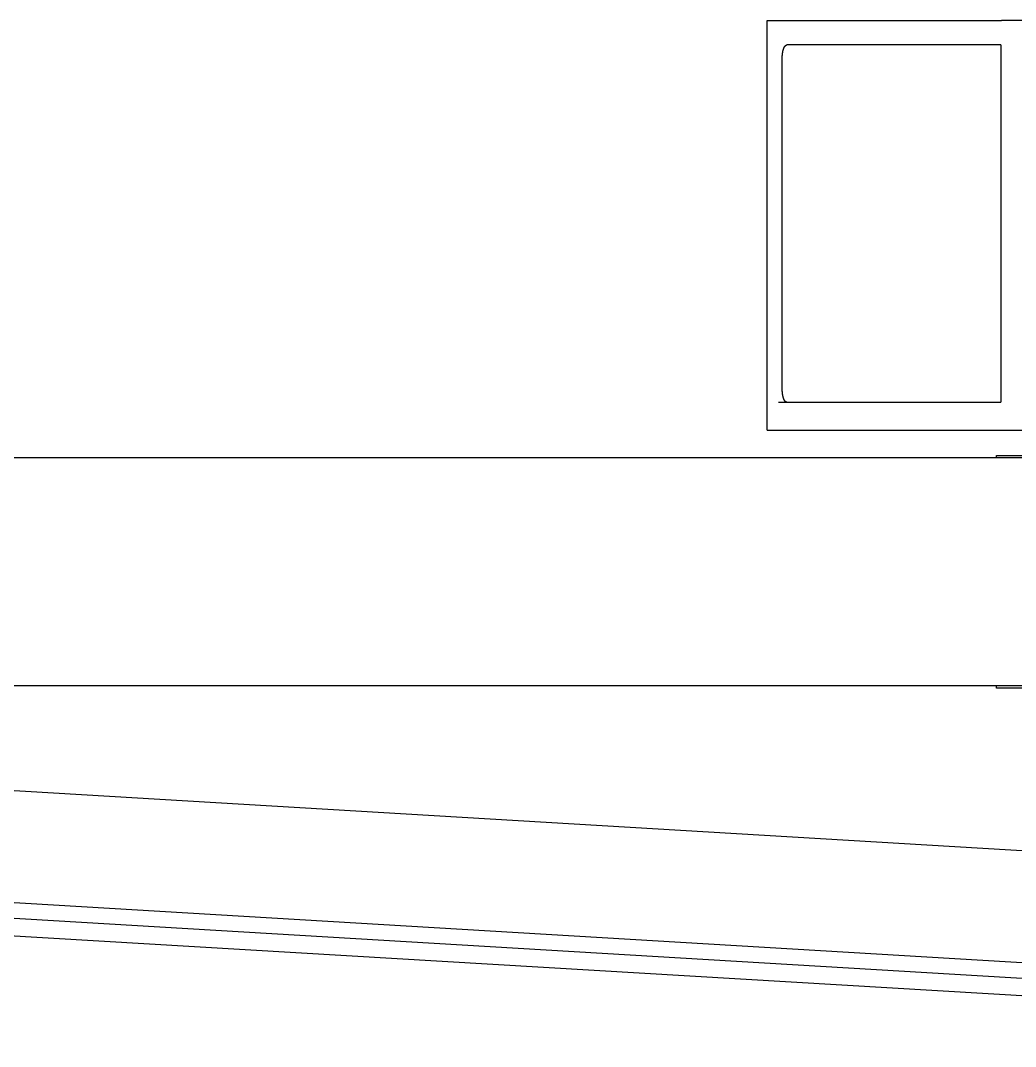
# Model space of a CAD drawing. Extents: x -120528 to -38681, y -40362 to 40632.
# Drawn here: x -61926 to -59643, y 30521 to 32875 of the extents above; entities that cross this region are included whole.
import ezdxf

# ---------------------------------------------------------------- set-up
doc = ezdxf.new("R2010")
doc.units = 0
doc.layers.get('0').update_dxf_attribs({"linetype": 'CONTINUOUS'})

msp = doc.modelspace()

# ---------------------------------------------------------------- linework, layer by layer
at = {"color": 40, "linetype": 'Continuous'}
for p, q in [((-60212.65, 32875.22), (-60201.36, 32875.22)), ((-60212.65, 31935.22), (-60212.65, 32875.22)), ((-60201.36, 32875.22), (-59674.94, 32875.22)), ((-59643.89, 32875.22), (-59674.94, 32875.22)), ((-58110.6, 32875.22), (-59643.89, 32875.22)), ((-59676.73, 32819.22), (-60167.19, 32819.22)), ((-59676.73, 32819.22), (-59676.73, 31999.22)), ((-60178.01, 32029.22), (-60178.01, 32789.22)), ((-60186.43, 31999.22), (-59676.73, 31999.22)), ((-60212.65, 31935.22), (-60201.36, 31935.22)), ((-60201.36, 31935.22), (-59674.94, 31935.22)), ((-59674.94, 31935.22), (-59643.89, 31935.22)), ((-59643.89, 31935.22), (-58110.6, 31935.22))]:
    msp.add_line(p, q, dxfattribs=at)
at = {"color": 160, "linetype": 'Continuous'}
for p, q in [((-64494.63, 31872.22), (-55557.63, 31872.22)), ((-59686.39, 31877.22), (-59321.7, 31877.22)), ((-59686.39, 31872.22), (-59686.39, 31877.22)), ((-55557.63, 31348.22), (-64494.63, 31348.22)), ((-59686.39, 31343.22), (-59686.39, 31348.22)), ((-59321.7, 31343.22), (-59686.39, 31343.22))]:
    msp.add_line(p, q, dxfattribs=at)
at = {"color": 11, "linetype": 'Continuous'}
for p, q in [((-57207.43, 30825.97), (-62295.92, 31128.28)), ((-57673.83, 30561.12), (-63243.96, 30892.05)), ((-62311.07, 30873.23), (-57372.37, 30579.82)), ((-57676.22, 30520.89), (-63246.35, 30851.82))]:
    msp.add_line(p, q, dxfattribs=at)
at = {"color": 40, "linetype": 'Continuous'}
for points, knots in [([(-60178.01, 32789.22), (-60178.01, 32789.35), (-60178.01, 32789.63), (-60178.01, 32790.04), (-60178, 32790.45), (-60177.99, 32790.86), (-60177.99, 32791.28), (-60177.97, 32791.69), (-60177.96, 32792.1), (-60177.95, 32792.52), (-60177.93, 32792.93), (-60177.91, 32793.34), (-60177.89, 32793.75), (-60177.86, 32794.17), (-60177.84, 32794.58), (-60177.81, 32794.99), (-60177.78, 32795.4), (-60177.75, 32795.81), (-60177.72, 32796.22), (-60177.68, 32796.63), (-60177.64, 32797.04), (-60177.6, 32797.45), (-60177.56, 32797.85), (-60177.51, 32798.26), (-60177.47, 32798.66), (-60177.42, 32799.06), (-60177.37, 32799.46), (-60177.31, 32799.86), (-60177.26, 32800.26), (-60177.2, 32800.66), (-60177.14, 32801.05), (-60177.08, 32801.44), (-60177.02, 32801.83), (-60176.95, 32802.22), (-60176.89, 32802.61), (-60176.82, 32802.99), (-60176.74, 32803.38), (-60176.67, 32803.76), (-60176.59, 32804.13), (-60176.52, 32804.51), (-60176.44, 32804.88), (-60176.35, 32805.25), (-60176.27, 32805.61), (-60176.18, 32805.98), (-60176.1, 32806.34), (-60176, 32806.69), (-60175.91, 32807.05), (-60175.82, 32807.4), (-60175.72, 32807.75), (-60175.62, 32808.09), (-60175.52, 32808.43), (-60175.42, 32808.76), (-60175.32, 32809.09), (-60175.21, 32809.42), (-60175.11, 32809.74), (-60175, 32810.06), (-60174.92, 32810.27), (-60174.89, 32810.38)], [0, 0, 0, 0, 0.4106935, 0.8220229, 1.2339099, 1.6462745, 2.0590356, 2.4721112, 2.8854185, 3.2988746, 3.7123963, 4.1259004, 4.5393041, 4.9525253, 5.3654827, 5.7780959, 6.1902861, 6.6019759, 7.0130899, 7.4235547, 7.8332993, 8.2422554, 8.6503573, 9.0575428, 9.4637529, 9.8689319, 10.2730208, 10.6759534, 11.0776573, 11.478055, 11.8770645, 12.2746007, 12.670576, 13.0649015, 13.4574878, 13.8482463, 14.2370897, 14.6239333, 15.0086959, 15.3913007, 15.7716763, 16.1497556, 16.5254632, 16.8987186, 17.2694389, 17.6375397, 18.002935, 18.365537, 18.7252568, 19.0820039, 19.4356867, 19.7862124, 20.1334874, 20.4774168, 20.8179051, 21.154856, 21.488172, 21.488172, 21.488172, 21.488172]), ([(-60174.89, 32810.38), (-60174.84, 32810.51), (-60174.75, 32810.77), (-60174.6, 32811.15), (-60174.45, 32811.53), (-60174.3, 32811.9), (-60174.15, 32812.26), (-60173.99, 32812.62), (-60173.83, 32812.97), (-60173.67, 32813.32), (-60173.5, 32813.66), (-60173.33, 32813.99), (-60173.16, 32814.31), (-60172.98, 32814.62), (-60172.8, 32814.93), (-60172.62, 32815.23), (-60172.43, 32815.51), (-60172.24, 32815.79), (-60172.05, 32816.06), (-60171.86, 32816.32), (-60171.67, 32816.57), (-60171.47, 32816.81), (-60171.27, 32817.04), (-60171.07, 32817.26), (-60170.86, 32817.47), (-60170.65, 32817.67), (-60170.45, 32817.85), (-60170.24, 32818.03), (-60170.02, 32818.19), (-60169.81, 32818.34), (-60169.6, 32818.48), (-60169.38, 32818.61), (-60169.16, 32818.73), (-60168.95, 32818.83), (-60168.73, 32818.92), (-60168.51, 32819), (-60168.29, 32819.07), (-60168.07, 32819.12), (-60167.85, 32819.16), (-60167.63, 32819.19), (-60167.41, 32819.21), (-60167.26, 32819.22), (-60167.19, 32819.22)], [0, 0, 0, 0, 0.4125952, 0.8214531, 1.2263786, 1.6271693, 2.0236187, 2.4155188, 2.802662, 3.1848438, 3.561865, 3.9335342, 4.2996704, 4.6601055, 5.0146871, 5.3632809, 5.7057736, 6.0420756, 6.372123, 6.6958626, 7.0132423, 7.3242281, 7.6288065, 7.9269867, 8.2188028, 8.5043153, 8.7836136, 9.0568174, 9.3240786, 9.5855826, 9.8415497, 10.0922354, 10.3379308, 10.5789621, 10.815689, 11.048503, 11.2778238, 11.5040951, 11.7277794, 11.9493519, 12.169293, 12.3880804, 12.3880804, 12.3880804, 12.3880804]), ([(-60174.89, 32008.05), (-60174.92, 32008.14), (-60174.97, 32008.3), (-60175.06, 32008.55), (-60175.15, 32008.8), (-60175.23, 32009.06), (-60175.31, 32009.32), (-60175.39, 32009.58), (-60175.47, 32009.84), (-60175.55, 32010.1), (-60175.63, 32010.37), (-60175.71, 32010.64), (-60175.78, 32010.91), (-60175.86, 32011.18), (-60175.93, 32011.46), (-60176, 32011.74), (-60176.08, 32012.02), (-60176.15, 32012.3), (-60176.21, 32012.59), (-60176.28, 32012.87), (-60176.35, 32013.16), (-60176.41, 32013.45), (-60176.48, 32013.74), (-60176.54, 32014.03), (-60176.6, 32014.33), (-60176.66, 32014.62), (-60176.72, 32014.92), (-60176.77, 32015.22), (-60176.83, 32015.52), (-60176.88, 32015.82), (-60176.94, 32016.13), (-60176.99, 32016.43), (-60177.04, 32016.74), (-60177.09, 32017.05), (-60177.14, 32017.35), (-60177.19, 32017.66), (-60177.23, 32017.97), (-60177.28, 32018.29), (-60177.32, 32018.6), (-60177.36, 32018.91), (-60177.4, 32019.23), (-60177.44, 32019.54), (-60177.48, 32019.86), (-60177.51, 32020.18), (-60177.55, 32020.5), (-60177.58, 32020.81), (-60177.62, 32021.13), (-60177.65, 32021.45), (-60177.68, 32021.77), (-60177.71, 32022.09), (-60177.73, 32022.42), (-60177.76, 32022.74), (-60177.78, 32023.06), (-60177.81, 32023.38), (-60177.83, 32023.71), (-60177.85, 32024.03), (-60177.87, 32024.35), (-60177.89, 32024.68), (-60177.9, 32025), (-60177.92, 32025.33), (-60177.94, 32025.65), (-60177.95, 32025.98), (-60177.96, 32026.3), (-60177.97, 32026.63), (-60177.98, 32026.95), (-60177.99, 32027.28), (-60178, 32027.6), (-60178, 32027.92), (-60178.01, 32028.25), (-60178.01, 32028.57), (-60178.01, 32028.89), (-60178.01, 32029.11), (-60178.01, 32029.22)], [0, 0, 0, 0, 0.2615949, 0.5254462, 0.7915061, 1.0597274, 1.3300632, 1.6024671, 1.8768933, 2.1532962, 2.4316306, 2.7118518, 2.9939155, 3.2777779, 3.5633956, 3.8507253, 4.1397246, 4.4303512, 4.7225633, 5.0163195, 5.3115788, 5.6083008, 5.9064453, 6.2059727, 6.5068438, 6.8090196, 7.112462, 7.4171329, 7.722995, 8.0300122, 8.3381525, 8.6473836, 8.9576716, 9.2689808, 9.5812744, 9.8945144, 10.2086617, 10.5236769, 10.8395199, 11.1561503, 11.4735278, 11.7916124, 12.1103641, 12.4297439, 12.7497136, 13.0702357, 13.3912745, 13.7127953, 14.0347653, 14.3571537, 14.679931, 15.0030658, 15.326527, 15.6502857, 15.9743137, 16.2985831, 16.6230649, 16.9477276, 17.2725372, 17.5974555, 17.9224403, 18.2474465, 18.5724263, 18.897331, 19.2221109, 19.5467168, 19.8711006, 20.195216, 20.5190198, 20.8424722, 21.1655381, 21.4881881, 21.4881881, 21.4881881, 21.4881881]), ([(-60167.19, 31999.22), (-60167.23, 31999.22), (-60167.32, 31999.22), (-60167.44, 31999.22), (-60167.57, 31999.23), (-60167.69, 31999.25), (-60167.82, 31999.27), (-60167.94, 31999.29), (-60168.07, 31999.31), (-60168.2, 31999.34), (-60168.32, 31999.38), (-60168.45, 31999.41), (-60168.57, 31999.46), (-60168.7, 31999.5), (-60168.82, 31999.55), (-60168.95, 31999.61), (-60169.07, 31999.66), (-60169.19, 31999.72), (-60169.32, 31999.79), (-60169.44, 31999.86), (-60169.56, 31999.93), (-60169.69, 32000.01), (-60169.81, 32000.09), (-60169.93, 32000.18), (-60170.05, 32000.26), (-60170.17, 32000.36), (-60170.29, 32000.45), (-60170.41, 32000.55), (-60170.53, 32000.66), (-60170.65, 32000.76), (-60170.77, 32000.87), (-60170.88, 32000.99), (-60171, 32001.11), (-60171.12, 32001.23), (-60171.23, 32001.36), (-60171.35, 32001.48), (-60171.46, 32001.62), (-60171.58, 32001.75), (-60171.69, 32001.89), (-60171.8, 32002.03), (-60171.91, 32002.18), (-60172.02, 32002.33), (-60172.13, 32002.48), (-60172.24, 32002.64), (-60172.35, 32002.8), (-60172.46, 32002.96), (-60172.56, 32003.12), (-60172.67, 32003.29), (-60172.77, 32003.46), (-60172.87, 32003.63), (-60172.98, 32003.81), (-60173.08, 32003.99), (-60173.18, 32004.17), (-60173.28, 32004.35), (-60173.37, 32004.54), (-60173.47, 32004.73), (-60173.57, 32004.92), (-60173.66, 32005.11), (-60173.76, 32005.31), (-60173.85, 32005.51), (-60173.94, 32005.71), (-60174.03, 32005.91), (-60174.12, 32006.12), (-60174.21, 32006.32), (-60174.3, 32006.53), (-60174.39, 32006.75), (-60174.47, 32006.96), (-60174.56, 32007.17), (-60174.64, 32007.39), (-60174.73, 32007.61), (-60174.81, 32007.83), (-60174.86, 32007.98), (-60174.89, 32008.05)], [0, 0, 0, 0, 0.1252243, 0.2507496, 0.3766535, 0.5030165, 0.6299206, 0.7574487, 0.8856843, 1.0147108, 1.144611, 1.2754669, 1.4073593, 1.5403675, 1.674569, 1.8100395, 1.9468523, 2.0850791, 2.2247888, 2.3660486, 2.5089233, 2.6534758, 2.799767, 2.947856, 3.0978004, 3.2496564, 3.4034788, 3.5593218, 3.7172387, 3.8772795, 4.0394739, 4.2038361, 4.3703718, 4.5390791, 4.7099496, 4.8829698, 5.0581217, 5.2353847, 5.4147363, 5.5961533, 5.7796133, 5.9650955, 6.1525822, 6.3420606, 6.5335243, 6.7269668, 6.9223805, 7.119756, 7.3190822, 7.5203468, 7.7235354, 7.9286319, 8.1356187, 8.3444758, 8.5551816, 8.7677124, 8.9820421, 9.1981425, 9.415983, 9.6355307, 9.85675, 10.0796027, 10.3040478, 10.5300414, 10.7575371, 10.9864912, 11.216862, 11.4486055, 11.681677, 11.9160321, 12.1516279, 12.3884252, 12.3884252, 12.3884252, 12.3884252])]:
    msp.add_open_spline(points, degree=3, knots=knots, dxfattribs=at)

doc.saveas('drawing.dxf')
